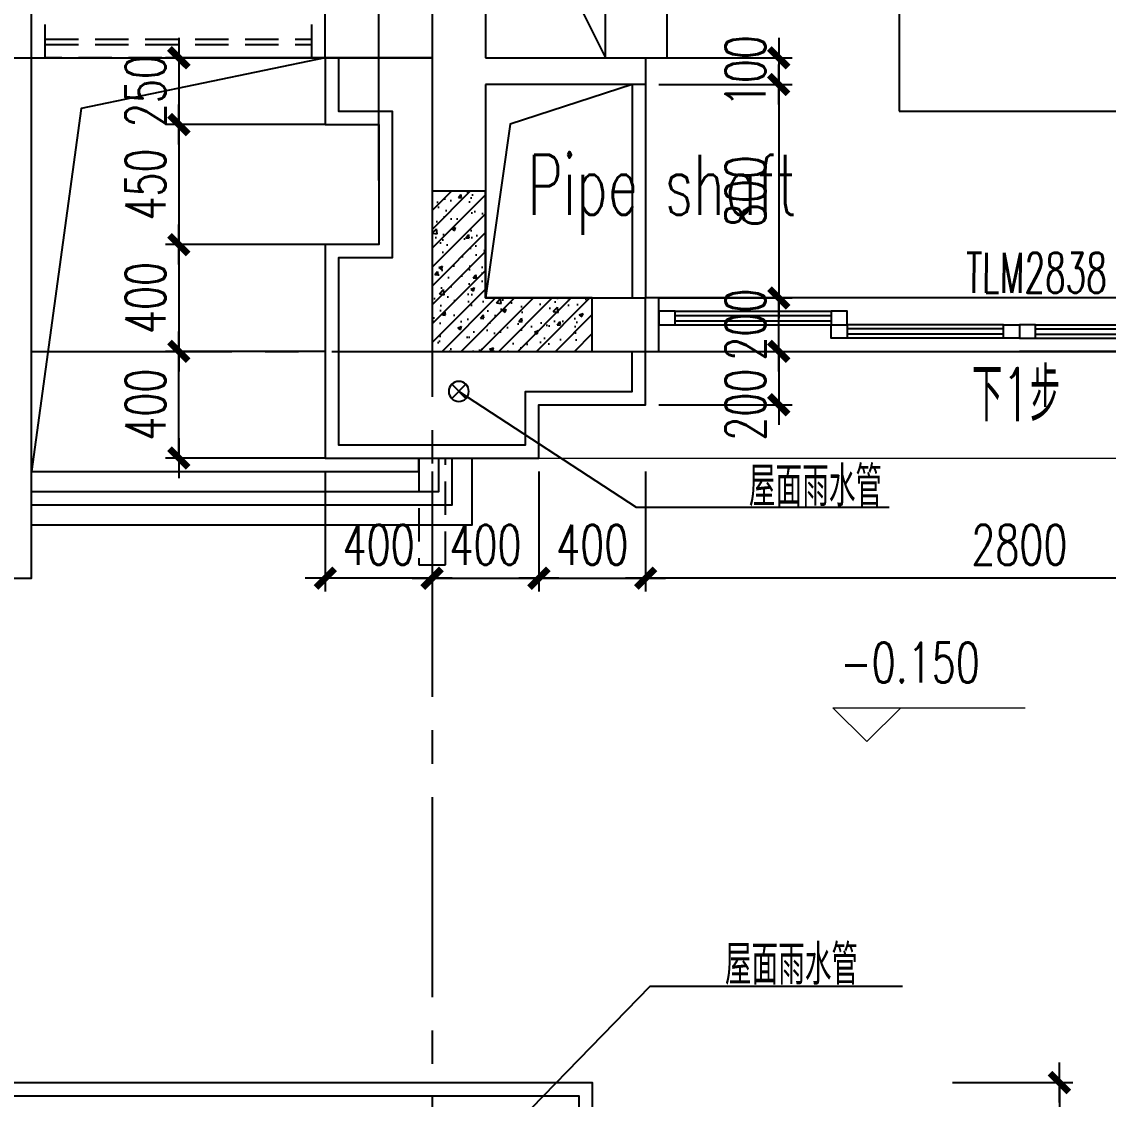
# Model space of a CAD drawing. Extents: x -336292 to -293591, y 7462 to 68263.
# Drawn here: x -318207 to -314137, y 42517 to 46555 of the extents above; entities that cross this region are included whole.
import ezdxf
from ezdxf.enums import TextEntityAlignment as Align

# ---------------------------------------------------------------- set-up
doc = ezdxf.new("R2010")
doc.units = 0
doc.header["$LTSCALE"] = 1000
doc.header["$MEASUREMENT"] = 0
for name, pattern in [('ACAD_ISO08W100', [36, 24, -3, 6, -3]), ('HIDDEN', [0.375, 0.25, -0.125]), ('HIDDEN2', [0.1875, 0.125, -0.0625]), ('Plans$0$CENTER2', [1.125, 0.75, -0.125, 0.125, -0.125])]:
    doc.linetypes.add(name, pattern=pattern)
doc.layers.get('0').update_dxf_attribs({"linetype": 'CONTINUOUS'})
doc.layers.get('Defpoints').update_dxf_attribs({"linetype": 'CONTINUOUS'})
for name, color, linetype in [('A-COLUMN', 1, 'CONTINUOUS'), ('A-COLUMN-hatch', 252, 'CONTINUOUS'), ('A-DIM', 201, 'CONTINUOUS'), ('A-DOTE', 8, 'ACAD_ISO08W100'), ('A-FACADE', 5, 'CONTINUOUS'), ('A-FIN-GRAN', 34, 'CONTINUOUS'), ('A-FUR', 251, 'CONTINUOUS'), ('A-KITCHEN', 40, 'CONTINUOUS'), ('A-LINE', 8, 'CONTINUOUS'), ('A-NOTE', 150, 'CONTINUOUS'), ('A-RAIN', 6, 'CONTINUOUS'), ('A-TEXT-CN', 31, 'CONTINUOUS'), ('A-WALL', 2, 'CONTINUOUS'), ('A-WINDOW', 4, 'CONTINUOUS'), ('A-WINDOW-TEXT', 93, 'CONTINUOUS'), ('Plans$0$Grid', 9, 'Plans$0$CENTER2')]:
    doc.layers.add(name, color=color, linetype=linetype)
doc.layers.add('A-LEVEL', color=135, linetype='CONTINUOUS', lineweight=0)
doc.layers.add('A-STAIR', color=30, linetype='CONTINUOUS', lineweight=0)
doc.styles.add('_HZTXT', font='tjromans.shx', dxfattribs={"width": 0.7, "bigfont": 'tjhztxt.shx'})
doc.styles.add('DIM_FONT', font='SIMPLEX', dxfattribs={"width": 0.7, "bigfont": 'GBCBIG'})
doc.styles.add('PRC-S', font='tjromans.shx', dxfattribs={"width": 0.7, "bigfont": 'tjhztxt.shx'})
doc.styles.add('TJHZTXT', font='tjromans.shx', dxfattribs={"width": 0.8, "bigfont": 'tjhztxt.shx'})
doc.styles.add('TONGJI-FONT', font='simplex.shx', dxfattribs={"width": 0.65})
doc.styles.add('zjz', font='tjromans.shx', dxfattribs={"width": 0.7, "height": 500, "bigfont": 'tjhztxt.shx'})
doc.dimstyles.new('DIM100', dxfattribs={"dimscale": 100, "dimtxt": 3, "dimasz": 0.01, "dimexe": 1, "dimexo": 1, "dimgap": 1, "dimtad": 1, "dimdec": 0, "dimtxsty": 'DIM_FONT', "dimblk1": '_DIMX', "dimblk2": '_DIMX', "dimsah": 1, "dimcen": 0.01, "dimclrd": 256, "dimclre": 256, "dimclrt": 7, "dimazin": 3, "dimtfac": 1, "dimtdec": 0, "dimtix": 1, "dimtmove": 2, "dimatfit": 3, "dimldrblk": '_DIMX', "dimfxl": 0, "dimtzin": 5, "dimarcsym": 0})

# ---------------------------------------------------------------- blocks, each defined once
blk = doc.blocks.new('Grid')
at = {"layer": 'Plans$0$Grid', "color": 8}
for p, q in [((-10948.22963262349, 23319.99999610754), (-10948.22963262349, -15380.00000389246)), ((-28198.2296326235, 9239.999996107537), (8601.770367376506, 9239.999996107537))]:
    blk.add_line(p, q, dxfattribs=at)
blk = doc.blocks.new('A$C6EA700B1')
for p, q in [((-1020.434322132962, 1174.383413251577), (329.5656778670382, 1174.383413251577)), ((1679.565677867038, 1174.383413251584), (329.5656778670382, 1174.383413251577)), ((269.5656778670382, 1124.383413251577), (-315.4343221329618, 1124.383413251577)), ((269.5656778670382, 1109.383413251577), (-315.4343221329618, 1109.383413251577)), ((389.5656778670382, 1124.383413251577), (974.5656778670382, 1124.383413251584)), ((389.5656778670382, 1109.383413251577), (974.5656778670382, 1109.383413251584)), ((-960.4343221329618, 1074.383413251577), (-375.4343221329618, 1074.383413251577)), ((-960.4343221329618, 1059.383413251577), (-375.4343221329618, 1059.383413251577)), ((269.5656778670382, 1089.383413251577), (-315.4343221329618, 1089.383413251577)), ((269.5656778670382, 1074.383413251577), (-315.4343221329618, 1074.383413251577)), ((389.5656778670382, 1089.383413251577), (974.5656778670382, 1089.383413251584)), ((389.5656778670382, 1074.383413251577), (974.5656778670382, 1074.383413251584)), ((1619.565677867038, 1074.383413251584), (1034.565677867038, 1074.383413251584)), ((1619.565677867038, 1059.383413251584), (1034.565677867038, 1059.383413251584)), ((-960.4343221329618, 1039.383413251577), (-375.4343221329618, 1039.383413251577)), ((-960.4343221329618, 1024.383413251577), (-375.4343221329618, 1024.383413251577)), ((1619.565677867038, 1039.383413251584), (1034.565677867038, 1039.383413251584)), ((1619.565677867038, 1024.383413251584), (1034.565677867038, 1024.383413251584)), ((1679.565677867038, 974.383413251584), (-1020.434322132962, 974.3834132515767))]:
    blk.add_line(p, q)
for points in [[(-1070.434322132962, 1174.383413251577), (-1020.434322132962, 1174.383413251577), (-1020.434322132962, 974.3834132515767), (-1070.434322132962, 974.3834132515767)], [(1729.565677867038, 1174.383413251584), (1679.565677867038, 1174.383413251584), (1679.565677867038, 974.383413251584), (1729.565677867038, 974.383413251584)]]:
    blk.add_lwpolyline(points)
for points in [[(-315.4343221329618, 1074.383413251577), (-315.4343221329618, 1124.383413251577), (-375.4343221329618, 1124.383413251577), (-375.4343221329618, 1074.383413251577)], [(329.5656778670382, 1074.383413251577), (329.5656778670382, 1124.383413251577), (269.5656778670382, 1124.383413251577), (269.5656778670382, 1074.383413251577)], [(329.5656778670382, 1074.383413251577), (329.5656778670382, 1124.383413251577), (389.5656778670382, 1124.383413251577), (389.5656778670382, 1074.383413251577)], [(974.5656778670382, 1074.383413251584), (974.5656778670382, 1124.383413251584), (1034.565677867038, 1124.383413251584), (1034.565677867038, 1074.383413251584)], [(-1020.434322132962, 1024.383413251577), (-1020.434322132962, 1074.383413251577), (-960.4343221329618, 1074.383413251577), (-960.4343221329618, 1024.383413251577)], [(-375.4343221329618, 1024.383413251577), (-375.4343221329618, 1074.383413251577), (-315.4343221329618, 1074.383413251577), (-315.4343221329618, 1024.383413251577)], [(1034.565677867038, 1024.383413251584), (1034.565677867038, 1074.383413251584), (974.5656778670382, 1074.383413251584), (974.5656778670382, 1024.383413251584)], [(1679.565677867038, 1024.383413251584), (1679.565677867038, 1074.383413251584), (1619.565677867038, 1074.383413251584), (1619.565677867038, 1024.383413251584)]]:
    blk.add_lwpolyline(points, close=True)
blk = doc.blocks.new('_DIMX')
blk.add_line((-150, 0), (150, 0))
at = {"const_width": 50}
blk.add_lwpolyline([(-70, -70), (70, 70)], dxfattribs=at)
blk = doc.blocks.new('*D86')
at = {"layer": 'A-DIM', "lineweight": -2}
for p, q in [((-316669.5293759951, 44869.81240980737), (-316669.5293759951, 44419.81240980743)), ((-316269.5293354389, 44869.81240980746), (-316269.5293354389, 44419.81240980743)), ((-316669.0293759951, 44469.81240980743), (-316270.0293354389, 44469.81240980743))]:
    blk.add_line(p, q, dxfattribs=at)
at = {"layer": 'Defpoints', "color": 0}
for p in [(-316669.5293759951, 44919.81240980737), (-316269.5293354389, 44919.81240980746), (-316269.5293354389, 44469.81240980743)]:
    blk.add_point(p, dxfattribs=at)
at = {"layer": 'A-DIM', "lineweight": -2, "xscale": 0.5, "yscale": 0.5, "zscale": 0.5, "rotation": 180}
blk.add_blockref('_DIMX', (-316669.5293759951, 44469.81240980743), dxfattribs=at)
at = {"layer": 'A-DIM', "lineweight": -2, "xscale": 0.5, "yscale": 0.5, "zscale": 0.5}
blk.add_blockref('_DIMX', (-316269.5293354389, 44469.81240980743), dxfattribs=at)
at = {"layer": 'A-DIM', "insert": (-316469.529355717, 44594.81240980743), "char_height": 150, "attachment_point": 5, "style": 'DIM_FONT'}
blk.add_mtext('\\A1;400', dxfattribs=at)
blk = doc.blocks.new('*D88')
at = {"layer": 'A-DIM', "lineweight": -2}
for p, q in [((-317069.529335439, 45719.81240980737), (-317668.1427168248, 45719.81240980737)), ((-317618.1427168248, 45719.31240980737), (-317618.1427168248, 45320.31240980737)), ((-317069.5293354389, 45319.81240980737), (-317668.1427168248, 45319.81240980737))]:
    blk.add_line(p, q, dxfattribs=at)
at = {"layer": 'Defpoints', "color": 0}
for p in [(-317019.529335439, 45719.81240980737), (-317618.1427168248, 45319.81240980737), (-317019.5293354389, 45319.81240980737)]:
    blk.add_point(p, dxfattribs=at)
at = {"layer": 'A-DIM', "lineweight": -2, "xscale": 0.5, "yscale": 0.5, "zscale": 0.5}
for p, rotation in [((-317618.1427168248, 45719.81240980737), 90), ((-317618.1427168248, 45319.81240980737), 270)]:
    blk.add_blockref('_DIMX', p, dxfattribs=dict(at, rotation=rotation))
at = {"layer": 'A-DIM', "insert": (-317743.1427168248, 45519.81240980732), "char_height": 150, "attachment_point": 5, "rotation": 90, "style": 'DIM_FONT'}
blk.add_mtext('\\A1;400', dxfattribs=at)
blk = doc.blocks.new('*D87')
at = {"layer": 'A-DIM', "lineweight": -2}
for p, q in [((-316269.5293354389, 44869.81240980737), (-316269.5293354389, 44419.81240980743)), ((-315869.5293354389, 44869.81241048236), (-315869.5293354389, 44419.81240980743)), ((-316269.0293354389, 44469.81240980743), (-315870.0293354389, 44469.81240980743))]:
    blk.add_line(p, q, dxfattribs=at)
at = {"layer": 'Defpoints', "color": 0}
for p in [(-316269.5293354389, 44919.81240980737), (-315869.5293354389, 44919.81241048236), (-315869.5293354389, 44469.81240980743)]:
    blk.add_point(p, dxfattribs=at)
at = {"layer": 'A-DIM', "lineweight": -2, "xscale": 0.5, "yscale": 0.5, "zscale": 0.5, "rotation": 180}
blk.add_blockref('_DIMX', (-316269.5293354389, 44469.81240980743), dxfattribs=at)
at = {"layer": 'A-DIM', "lineweight": -2, "xscale": 0.5, "yscale": 0.5, "zscale": 0.5}
blk.add_blockref('_DIMX', (-315869.5293354389, 44469.81240980743), dxfattribs=at)
at = {"layer": 'A-DIM', "insert": (-316069.5293354389, 44594.81240980743), "char_height": 150, "attachment_point": 5, "style": 'DIM_FONT'}
blk.add_mtext('\\A1;400', dxfattribs=at)
blk = doc.blocks.new('*D89')
at = {"layer": 'A-DIM', "lineweight": -2}
for p, q in [((-317069.529335439, 46169.8124111247), (-317668.1427168248, 46169.8124111247)), ((-317618.1427168248, 46169.3124111247), (-317618.1427168248, 45720.31240980737)), ((-317069.5293354389, 45719.81240980737), (-317668.1427168248, 45719.81240980737))]:
    blk.add_line(p, q, dxfattribs=at)
at = {"layer": 'Defpoints', "color": 0}
for p in [(-317019.529335439, 46169.8124111247), (-317618.1427168248, 45719.81240980737), (-317019.5293354389, 45719.81240980737)]:
    blk.add_point(p, dxfattribs=at)
at = {"layer": 'A-DIM', "lineweight": -2, "xscale": 0.5, "yscale": 0.5, "zscale": 0.5}
for p, rotation in [((-317618.1427168248, 46169.8124111247), 90), ((-317618.1427168248, 45719.81240980737), 270)]:
    blk.add_blockref('_DIMX', p, dxfattribs=dict(at, rotation=rotation))
at = {"layer": 'A-DIM', "insert": (-317743.1427168248, 45944.81241046599), "char_height": 150, "attachment_point": 5, "rotation": 90, "style": 'DIM_FONT'}
blk.add_mtext('\\A1;450', dxfattribs=at)
blk = doc.blocks.new('*D171')
at = {"layer": 'A-DIM', "lineweight": -2}
for p, q in [((-317069.5293354389, 46419.81240980595), (-317668.1427168248, 46419.81240980595)), ((-317618.1427168248, 46420.31240980595), (-317618.1427168248, 46420.81240980595)), ((-317618.1427168248, 46419.81240980595), (-317618.1427168248, 46169.8124111247)), ((-317069.5293354389, 46169.8124111247), (-317668.1427168248, 46169.8124111247)), ((-317618.1427168248, 46169.3124111247), (-317618.1427168248, 46168.8124111247))]:
    blk.add_line(p, q, dxfattribs=at)
at = {"layer": 'Defpoints', "color": 0}
for p in [(-317019.5293354389, 46419.81240980595), (-317618.1427168248, 46169.8124111247), (-317019.5293354389, 46169.8124111247)]:
    blk.add_point(p, dxfattribs=at)
at = {"layer": 'A-DIM', "lineweight": -2, "xscale": 0.5, "yscale": 0.5, "zscale": 0.5}
for p, rotation in [((-317618.1427168248, 46419.81240980595), 270), ((-317618.1427168248, 46169.8124111247), 90)]:
    blk.add_blockref('_DIMX', p, dxfattribs=dict(at, rotation=rotation))
at = {"layer": 'A-DIM', "insert": (-317743.1427168248, 46294.81241046527), "char_height": 150, "attachment_point": 5, "rotation": 90, "style": 'DIM_FONT'}
blk.add_mtext('\\A1;250', dxfattribs=at)
blk = doc.blocks.new('*D141')
at = {"layer": 'A-DIM', "lineweight": -2}
for p, q in [((-315819.5279182769, 45319.81240980737), (-315320.9145368911, 45319.81240980737)), ((-315370.9145368911, 45319.31240980737), (-315370.9145368911, 45120.31240980736)), ((-315819.527918277, 45119.81240980736), (-315320.9145368911, 45119.81240980736))]:
    blk.add_line(p, q, dxfattribs=at)
at = {"layer": 'Defpoints', "color": 0}
for p in [(-315869.5279182769, 45319.81240980737), (-315869.527918277, 45119.81240980736), (-315370.9145368911, 45119.81240980736)]:
    blk.add_point(p, dxfattribs=at)
at = {"layer": 'A-DIM', "lineweight": -2, "xscale": 0.5, "yscale": 0.5, "zscale": 0.5}
for p, rotation in [((-315370.9145368911, 45319.81240980737), 90), ((-315370.9145368911, 45119.81240980736), 270)]:
    blk.add_blockref('_DIMX', p, dxfattribs=dict(at, rotation=rotation))
at = {"layer": 'A-DIM', "insert": (-315495.9145368911, 45119.81240980736), "char_height": 150, "attachment_point": 5, "rotation": 90, "style": 'DIM_FONT'}
blk.add_mtext('\\A1;200', dxfattribs=at)
blk = doc.blocks.new('RAIN PIPE@100x100')
for p, q in [((-26.51650429448637, -26.51650429449728), (26.51650429448637, 26.51650429449728)), ((-26.51650429448637, 26.51650429449728), (26.51650429448637, -26.51650429449728))]:
    blk.add_line(p, q)
blk.add_circle((0, 0), 37.5)
blk = doc.blocks.new('*D85')
at = {"layer": 'A-DIM', "lineweight": -2}
for p, q in [((-317069.5293354389, 44869.81240980746), (-317069.529335439, 44419.81240980741)), ((-316669.5293759951, 44869.81240980737), (-316669.5293759952, 44419.81240980732)), ((-316670.0293759952, 44469.81240980732), (-317069.029335439, 44469.81240980741))]:
    blk.add_line(p, q, dxfattribs=at)
at = {"layer": 'Defpoints', "color": 0}
for p in [(-317069.5293354389, 44919.81240980746), (-316669.5293759951, 44919.81240980737), (-317069.529335439, 44469.81240980741)]:
    blk.add_point(p, dxfattribs=at)
at = {"layer": 'A-DIM', "lineweight": -2, "xscale": 0.5, "yscale": 0.5, "zscale": 0.5}
for p, rotation in [((-317069.529335439, 44469.81240980741), 179.9999999999865), ((-316669.5293759952, 44469.81240980732), 359.9999999999865)]:
    blk.add_blockref('_DIMX', p, dxfattribs=dict(at, rotation=rotation))
at = {"layer": 'A-DIM', "insert": (-316869.5293557171, 44594.81240980737), "char_height": 150, "attachment_point": 5, "style": 'DIM_FONT'}
blk.add_mtext('\\A1;400', dxfattribs=at)
blk = doc.blocks.new('*D90')
at = {"layer": 'A-DIM', "lineweight": -2}
for p, q in [((-317069.5293354389, 45319.81240980737), (-317668.1427168248, 45319.81240980737)), ((-317618.1427168248, 44920.31240980737), (-317618.1427168248, 45319.31240980737)), ((-317069.529335439, 44919.81240980737), (-317668.1427168248, 44919.81240980737))]:
    blk.add_line(p, q, dxfattribs=at)
at = {"layer": 'Defpoints', "color": 0}
for p in [(-317618.1427168248, 45319.81240980737), (-317019.5293354389, 45319.81240980737), (-317019.529335439, 44919.81240980737)]:
    blk.add_point(p, dxfattribs=at)
at = {"layer": 'A-DIM', "lineweight": -2, "xscale": 0.5, "yscale": 0.5, "zscale": 0.5}
for p, rotation in [((-317618.1427168248, 45319.81240980737), 90), ((-317618.1427168248, 44919.81240980737), 270)]:
    blk.add_blockref('_DIMX', p, dxfattribs=dict(at, rotation=rotation))
at = {"layer": 'A-DIM', "insert": (-317743.1427168248, 45119.81240980732), "char_height": 150, "attachment_point": 5, "rotation": 90, "style": 'DIM_FONT'}
blk.add_mtext('\\A1;400', dxfattribs=at)
blk = doc.blocks.new('A$C27EA7CCC')
at = {"layer": 'A-LEVEL', "linetype": 'ByBlock'}
blk.add_lwpolyline([(1018.234708527627, 509.1178301798936), (509.1178260549204, 0.0009477071580477), (0.0009435822139494, 509.1178301798936), (2880.000943663647, 509.1178301798936)], dxfattribs=at)
at = {"layer": 'A-LEVEL', "style": 'zjz', "width": 0.7}
for tag, p in [('-6.000（建筑）', (3635.411589277443, 1345.731099795958)), ('-6.300（结构）', (3635.411589277443, 644.9960012989468))]:
    blk.add_attdef(tag, text='', height=600, dxfattribs=at).set_placement(p, align=Align.RIGHT)
blk = doc.blocks.new('Plans$0$A$C7210188F')
for p, q in [((-1433.915524304554, 455.0172186828349), (-2633.915524304554, 455.0172186828349)), ((-2633.915524304554, 455.0172186828349), (-2633.915524304554, 5.017218682834937)), ((-1933.915524304554, 455.0172186828349), (-2133.915524304554, 455.0172186828349)), ((-2133.915524304554, 455.0172186828349), (-2133.915524304554, 255.0172186828349)), ((-1933.915524304554, 255.0172186828349), (-1933.915524304554, 455.0172186828349)), ((-1433.915524304554, 5.017218682834937), (-1433.915524304554, 455.0172186828349)), ((-2133.915524304554, 255.0172186828349), (-2633.915524304554, 5.017218682834937)), ((-2133.915524304554, 255.0172186828349), (-1933.915524304554, 255.0172186828349)), ((-1933.915524304554, 255.0172186828349), (-1433.915524304554, 5.017218682834937)), ((-2633.915524304554, 5.017218682834937), (-1433.915524304554, 5.017218682834937))]:
    blk.add_line(p, q)
blk = doc.blocks.new('toilet')
at = {"linetype": 'HIDDEN2'}
for p, q in [((-500.0000000329746, 150.0000009925534), (499.9999999670254, 150.0000009925534)), ((499.9999999670254, -49.99999900745388), (-500.0000000329746, -49.99999900745388))]:
    blk.add_line(p, q, dxfattribs=at)
for points in [[(-550.0000000329746, -49.9999990074466), (-500.0000000329746, -49.9999990074466), (-500.0000000329746, 150.0000009925534), (-550.0000000329746, 150.0000009925534)], [(549.9999999670254, -49.99999900745388), (499.9999999670254, -49.99999900745388), (499.9999999670254, 150.0000009925461), (549.9999999670254, 150.0000009925461)], [(-500.0000000329746, 19.99999835156268), (499.9999999670254, 20.00000164843732)], [(-499.9999999670254, -1.6484373191e-06), (499.9999999670254, 1.6484373191e-06)]]:
    blk.add_lwpolyline(points, dxfattribs=at)
blk = doc.blocks.new('Columes')
at = {"layer": 'A-COLUMN-hatch'}
h = blk.add_hatch(dxfattribs=at)
h.set_pattern_fill('钢筋混凝土', color=256, scale=20, style=0)
h.set_pattern_definition([(45, (-2429.382195584476, 20039.99999895366), (-35.35533905932737, 35.35533905932738), []), (50, (-2429.382195584476, 20039.99999895366), (143.4520365201507, -12.55042699651902), [15, -165]), (355, (-2429.382195584476, 20039.99999895366), (-27.7502667226, 150.4384267400024), [12, -132]), (100.4514, (-2417.427859584476, 20038.95413095366), (115.7018763428043, 137.8879084121907), [12.748038, -140.2284224]), (46.1842, (-2429.382195584476, 20079.99999895366), (213.4482097251289, -33.10380286580362), [22.5, -247.5]), (96.63560000000001, (-2411.594846584476, 20077.24133755366), (186.9325411097407, 194.8235741800883), [19.1220576, -210.3426]), (351.1842, (-2429.382195584476, 20079.99999895366), (186.9323890267254, 194.8237201850649), [18, -198]), (21, (-2409.382195584476, 20069.99999895366), (119.3814104236923, -80.52377813306776), [15, -165]), (326.0000000000001, (-2409.382195584476, 20069.99999895366), (48.66306638431634, 145.0300090093706), [12, -132]), (71.4514, (-2399.433748984476, 20063.28967775366), (168.044525716298, 64.50609934199048), [12.748038, -140.2284224]), (37.50000000000001, (-2429.382195584476, 20039.99999895366), (2.431971063458134, 66.5787707662623), [0, -130.4, 0, -134, 0, -132.5]), (7.499999999999999, (-2429.382195584476, 20039.99999895366), (52.61390748842972, 78.88234237647205), [0, -76.39999999999999, 0, -127.4, 0, -50.5]), (327.5, (-2473.982195584476, 20039.99999895366), (106.7644872344818, -4.51097434687596), [0, -50, 0, -156, 0, -207]), (317.5, (-2493.982195584476, 20039.99999895366), (116.6372338684772, 20.02099646646353), [0, -65, 0, -103.6, 0, -147])])
h.paths.add_polyline_path([(-2429.382195584476, 20639.99999895366), (-2429.382195584476, 20039.99999895366), (-1829.382195584476, 20039.99999895366), (-1829.382195584476, 20239.99999895366), (-2229.382195584476, 20239.99999895366), (-2229.382195584476, 20639.99999895366)])
blk.add_lwpolyline([(-2429.382195584476, 20639.99999895366), (-2429.382195584476, 20039.99999895366), (-1829.382195584476, 20039.99999895366), (-1829.382195584476, 20239.99999895366), (-2229.382195584476, 20239.99999895366), (-2229.382195584476, 20639.99999895366)], close=True)
blk = doc.blocks.new('*D108')
at = {"layer": 'A-DIM', "lineweight": -2}
for p, q in [((-314719.5293752275, 42579.81240980746), (-314269.5293752279, 42579.81240980746)), ((-314319.5293752279, 42579.31240980746), (-314319.5293752279, 42080.31240980746)), ((-314719.5293752282, 42079.81240980746), (-314269.5293752279, 42079.81240980746))]:
    blk.add_line(p, q, dxfattribs=at)
at = {"layer": 'Defpoints', "color": 0}
for p in [(-314769.5293752275, 42579.81240980746), (-314769.5293752282, 42079.81240980746), (-314319.5293752279, 42079.81240980746)]:
    blk.add_point(p, dxfattribs=at)
at = {"layer": 'A-DIM', "lineweight": -2, "xscale": 0.5, "yscale": 0.5, "zscale": 0.5}
for p, rotation in [((-314319.5293752279, 42579.81240980746), 90), ((-314319.5293752279, 42079.81240980746), 270)]:
    blk.add_blockref('_DIMX', p, dxfattribs=dict(at, rotation=rotation))
at = {"layer": 'A-DIM', "insert": (-314444.5293752279, 42329.81240980741), "char_height": 150, "attachment_point": 5, "rotation": 90, "style": 'DIM_FONT'}
blk.add_mtext('\\A1;500', dxfattribs=at)
blk = doc.blocks.new('*D307')
at = {"layer": 'A-DIM', "lineweight": -2}
for p, q in [((-315819.5293667137, 46319.81241711228), (-315320.9159938428, 46319.81241711228)), ((-315370.9159938428, 46319.31241711228), (-315370.9159938428, 45520.3124090487)), ((-315819.5293752287, 45519.8124090487), (-315320.9159938428, 45519.8124090487))]:
    blk.add_line(p, q, dxfattribs=at)
at = {"layer": 'Defpoints', "color": 0}
for p in [(-315869.5293667137, 46319.81241711228), (-315869.5293752287, 45519.8124090487), (-315370.9159938428, 45519.8124090487)]:
    blk.add_point(p, dxfattribs=at)
at = {"layer": 'A-DIM', "lineweight": -2, "xscale": 0.5, "yscale": 0.5, "zscale": 0.5}
for p, rotation in [((-315370.9159938428, 46319.81241711228), 90), ((-315370.9159938428, 45519.8124090487), 270)]:
    blk.add_blockref('_DIMX', p, dxfattribs=dict(at, rotation=rotation))
at = {"layer": 'A-DIM', "insert": (-315495.9159938428, 45919.81241308044), "char_height": 150, "attachment_point": 5, "rotation": 90, "style": 'DIM_FONT'}
blk.add_mtext('\\A1;800', dxfattribs=at)
blk = doc.blocks.new('*D140')
at = {"layer": 'A-DIM', "lineweight": -2}
for p, q in [((-315819.527918277, 45519.8124098074), (-315320.9145368911, 45519.8124098074)), ((-315370.9145368911, 45520.3124098074), (-315370.9145368911, 45520.8124098074)), ((-315370.9145368911, 45319.81240980738), (-315370.9145368911, 45519.8124098074)), ((-315819.5279182769, 45319.81240980738), (-315320.9145368911, 45319.81240980738)), ((-315370.9145368911, 45319.31240980738), (-315370.9145368911, 45318.81240980738))]:
    blk.add_line(p, q, dxfattribs=at)
at = {"layer": 'Defpoints', "color": 0}
for p in [(-315869.527918277, 45519.8124098074), (-315370.9145368911, 45519.8124098074), (-315869.5279182769, 45319.81240980738)]:
    blk.add_point(p, dxfattribs=at)
at = {"layer": 'A-DIM', "lineweight": -2, "xscale": 0.5, "yscale": 0.5, "zscale": 0.5}
for p, rotation in [((-315370.9145368911, 45519.8124098074), 270), ((-315370.9145368911, 45319.81240980738), 90)]:
    blk.add_blockref('_DIMX', p, dxfattribs=dict(at, rotation=rotation))
at = {"layer": 'A-DIM', "insert": (-315495.9145368911, 45419.81240980734), "char_height": 150, "attachment_point": 5, "rotation": 90, "style": 'DIM_FONT'}
blk.add_mtext('\\A1;200', dxfattribs=at)
blk = doc.blocks.new('*D306')
at = {"layer": 'A-DIM', "lineweight": -2}
for p, q in [((-315819.5279182769, 46419.8124163536), (-315320.9145368911, 46419.8124163536)), ((-315370.9145368911, 46420.3124163536), (-315370.9145368911, 46420.8124163536)), ((-315370.9145368911, 46419.8124163536), (-315370.9145368911, 46319.81241635359)), ((-315819.527918277, 46319.81241635359), (-315320.9145368911, 46319.81241635359)), ((-315370.9145368911, 46319.31241635359), (-315370.9145368911, 46318.81241635359))]:
    blk.add_line(p, q, dxfattribs=at)
at = {"layer": 'Defpoints', "color": 0}
for p in [(-315869.5279182769, 46419.8124163536), (-315869.527918277, 46319.81241635359), (-315370.9145368911, 46319.81241635359)]:
    blk.add_point(p, dxfattribs=at)
at = {"layer": 'A-DIM', "lineweight": -2, "xscale": 0.5, "yscale": 0.5, "zscale": 0.5}
for p, rotation in [((-315370.9145368911, 46419.8124163536), 270), ((-315370.9145368911, 46319.81241635359), 90)]:
    blk.add_blockref('_DIMX', p, dxfattribs=dict(at, rotation=rotation))
at = {"layer": 'A-DIM', "insert": (-315495.9145368911, 46369.81241635355), "char_height": 150, "attachment_point": 5, "rotation": 90, "style": 'DIM_FONT'}
blk.add_mtext('\\A1;100', dxfattribs=at)
blk = doc.blocks.new('*D301')
at = {"layer": 'A-DIM', "lineweight": -2}
for p, q in [((-315869.529335451, 44869.81241048236), (-315869.5293355594, 44419.81240980743)), ((-313069.5293752408, 44869.81240980741), (-313069.5293753492, 44419.81240913247)), ((-313070.0293753371, 44469.81240913259), (-315869.0293355474, 44469.8124098073))]:
    blk.add_line(p, q, dxfattribs=at)
at = {"layer": 'Defpoints', "color": 0}
for p in [(-315869.5293354389, 44919.81241048236), (-313069.5293752287, 44919.81240980741), (-315869.5293355474, 44469.81240980743)]:
    blk.add_point(p, dxfattribs=at)
at = {"layer": 'A-DIM', "lineweight": -2, "xscale": 0.5, "yscale": 0.5, "zscale": 0.5}
for p, rotation in [((-315869.5293355474, 44469.81240980743), 179.9999999861886), ((-313069.5293753371, 44469.81240913247), 359.9999999861886)]:
    blk.add_blockref('_DIMX', p, dxfattribs=dict(at, rotation=rotation))
at = {"layer": 'A-DIM', "insert": (-314469.5293554121, 44594.81240946995), "char_height": 150, "attachment_point": 5, "rotation": 359.9999999861886, "style": 'DIM_FONT'}
blk.add_mtext('\\A1;2800', dxfattribs=at)

msp = doc.modelspace()

# ---------------------------------------------------------------- linework, layer by layer
at = {"layer": 'A-FACADE', "linetype": 'HIDDEN', "ltscale": 0.5}
msp.add_lwpolyline([(-316719.5293354389, 44919.81240980737), (-316719.5293354389, 44519.81240980737), (-316619.5293354389, 44519.81240980737), (-316619.5293354389, 44919.81240980737)], dxfattribs=at)
at = {"layer": 'A-FIN-GRAN'}
for points in [[(-318669.529381138, 44669.81240988522), (-318669.529381138, 44469.81240988522), (-318169.529381138, 44469.81240988522), (-318169.5293811379, 46419.81240980744)], [(-317069.5293413471, 46419.81240980735), (-317069.5293413471, 46169.81240980735), (-316869.5293354389, 46169.81240980737), (-316869.5293354389, 45719.81240980737), (-317069.5293354389, 45719.81240980737), (-317069.5293354389, 44919.81240980737), (-316269.5293354389, 44919.81240980737), (-316269.5293354389, 45119.81240980737), (-315869.5293354389, 45119.81240980737), (-315869.5293354389, 45319.81240980737)], [(-317019.5293413471, 46419.81240980735), (-317019.5293413471, 46219.81240980735), (-316819.5293354389, 46219.81240980737), (-316819.5293354389, 45669.81240980737), (-317019.5293354389, 45669.81240980737), (-317019.5293354389, 44969.81240980737), (-316319.5293354389, 44969.81240980737), (-316319.5293354389, 45169.81240980737), (-315919.5293354389, 45169.81240980737), (-315919.5293354389, 45319.81240980737)], [(-318169.529381138, 44869.81240988522), (-316719.5293582885, 44869.81240988522), (-316719.5293354389, 44919.81243265693)], [(-318169.529381138, 44669.81240988522), (-316519.5294039875, 44669.81240988522), (-316519.5293354389, 44919.81238695781)], [(-324819.529381138, 42579.81240980745), (-316069.5293752297, 42579.81240980745), (-316069.5293752297, 41279.81240980745), (-316469.5293752297, 41279.81240980745)], [(-324819.529381138, 42529.81240980745), (-316119.5293752297, 42529.81240980745), (-316119.5293752297, 41329.81240980745), (-316469.5293752297, 41329.81240980745)]]:
    msp.add_lwpolyline(points, dxfattribs=at)
at = {"layer": 'A-FUR'}
msp.add_lwpolyline([(-314919.5293736874, 46219.81240988521), (-314019.5293736725, 46219.81240991502), (-314019.5293736725, 48919.81240988521), (-314919.5293736874, 48919.81240988521), (-314919.5293736874, 46219.81240988521)], dxfattribs=at)
at = {"layer": 'A-KITCHEN'}
msp.add_lwpolyline([(-315869.5293667137, 46419.81241717188), (-315789.3187747865, 46419.81241717188), (-315789.3187748014, 48919.81240990011), (-316469.5293734937, 48919.81240990011)], dxfattribs=at)
at = {"layer": 'A-LINE'}
for p, q in [((-315919.5293667286, 46319.81241708247), (-315919.5293667137, 45519.81241711228)), ((-315869.5293667137, 46319.81241711228), (-315869.5293667137, 45519.81241712718))]:
    msp.add_line(p, q, dxfattribs=at)
for points in [[(-317069.5293811378, 46419.81240980737), (-317984.0378770769, 46230.08301946915), (-318169.529381138, 44869.81240988522)], [(-315919.5293667286, 46319.81241708247), (-316377.3758080422, 46171.3157808557), (-316469.5293689191, 45519.81240981071)]]:
    msp.add_lwpolyline(points, dxfattribs=at)
at = {"layer": 'A-NOTE'}
msp.add_line((-316869.5293354389, 45959.81240980348), (-316869.529335439, 47773.38118106348), dxfattribs=at)
for points in [[(-314956.9913301511, 44735.13033549103), (-315903.2404777383, 44735.13033547368), (-316569.5293752263, 45169.8124097964)], [(-314906.9913301585, 42939.4944835995), (-315853.2404777457, 42939.49448361685), (-316519.5293752337, 42254.81240929413)]]:
    msp.add_lwpolyline(points, dxfattribs=at)
at = {"layer": 'A-STAIR'}
msp.add_line((-316269.5293354389, 44919.81240980737), (-312669.5293752287, 44919.81240980737), dxfattribs=at)
at = {"layer": 'A-STAIR', "linetype": 'Continuous', "lineweight": 13}
msp.add_lwpolyline([(-314469.5293557875, 45115.37653009855, 0, 0, 0), (-314469.5293557875, 45115.37653009855, 0, 0, 0), (-314469.5293548801, 44865.37653045588, 40, 0, 0), (-314469.5293548813, 44715.37653045588, 0, 0, 0)], format="xyseb", dxfattribs=at)
at = {"layer": 'A-WALL'}
for p, q in [((-316469.5293752298, 48919.81240980595), (-316469.5293752298, 46419.81240980595)), ((-318169.5293811379, 46419.81240980743), (-318169.5293811379, 46619.81240980743)), ((-317069.5293811379, 46419.81240980743), (-317069.5293811379, 46619.81240980743)), ((-318369.5293752297, 46419.81240980745), (-318169.5293811379, 46419.81240980743)), ((-318169.5293811379, 46419.81240980743), (-317069.5293811378, 46419.81240980737)), ((-316669.5293752297, 46419.81240980745), (-317069.5293811379, 46419.81240980743)), ((-316669.5293752297, 46419.81240980745), (-316669.5293752297, 45319.81240980745)), ((-316469.5293752298, 46419.81240980595), (-315869.5293752298, 46419.81240980595)), ((-315869.5293752298, 46419.81240980595), (-315869.5293752298, 46319.81240980595)), ((-316469.5293752298, 46319.81240980595), (-316469.5293752297, 45519.81240980751)), ((-315869.5293752298, 46319.81240980595), (-316469.5293752298, 46319.81240980595)), ((-316469.5293752298, 45519.81240980737), (-315869.5293752287, 45519.81240980737)), ((-315869.5293752287, 45319.81240980737), (-315869.5293752287, 45519.81240980737)), ((-316669.5293752297, 45319.81240980737), (-315869.5293752287, 45319.81240980737))]:
    msp.add_line(p, q, dxfattribs=at)
at = {"layer": 'A-WINDOW'}
for points in [[(-318169.529381138, 44794.81240988522), (-316644.5293782818, 44794.81240988522), (-316644.5293354389, 44919.81241266356)], [(-318169.529381138, 44744.81240988522), (-316594.5293839942, 44744.81240988522), (-316594.5293354389, 44919.81240695118)]]:
    msp.add_lwpolyline(points, dxfattribs=at)
at = {"layer": 'Defpoints', "color": 6}
msp.add_lwpolyline([(-316469.5293752297, 25179.81240980745), (-316469.5293752297, 42179.81240980745), (-324819.5293827306, 42179.81240980745), (-324819.5293827303, 44669.81240988522), (-318369.529381138, 44669.81240988522), (-318369.5293752297, 46419.81240980745), (-316669.5293752297, 46419.81240980745), (-316669.5293752297, 45319.81240980737), (-312269.5293752297, 45319.81240980737)], dxfattribs=at)

# ---------------------------------------------------------------- block references
at = {"layer": 'A-COLUMN'}
msp.add_blockref('Columes', (-314240.1471796452, 25279.81241085379), dxfattribs=at)
at = {"layer": 'A-DOTE'}
msp.add_blockref('Grid', (-305721.2997426062, 36079.81241369991), dxfattribs=at)
at = {"layer": 'A-KITCHEN', "rotation": 90}
msp.add_blockref('Plans$0$A$C7210188F', (-316014.5121493756, 49053.7279341105), dxfattribs=at)
at = {"layer": 'A-LEVEL', "linetype": 'ByBlock'}
ref = msp.add_blockref('A$C27EA7CCC', (-315168.2808405176, 43857.32976150602), dxfattribs=dict(at, xscale=0.25, yscale=0.25, zscale=0.25))
ref.add_attrib('-6.000（建筑）', '-0.150', dxfattribs={"height": 150, "style": 'TJHZTXT', "width": 0.7}).set_placement((-314617.7497263782, 44078.58327926322), align=Align.RIGHT)
at = {"layer": 'A-RAIN', "xscale": -1, "rotation": 180}
msp.add_blockref('RAIN PIPE@100x100', (-316569.5293752263, 45169.8124097964), dxfattribs=at)
at = {"layer": 'A-WINDOW'}
msp.add_blockref('toilet', (-317619.5293811049, 46469.81240881483), dxfattribs=at)
at = {"layer": 'A-WINDOW', "xscale": -1, "rotation": 180}
msp.add_blockref('A$C6EA700B1', (-314799.0950530957, 46494.19582230028), dxfattribs=at)

# ---------------------------------------------------------------- texts
at = {"layer": 'A-NOTE', "style": 'PRC-S', "width": 0.7}
msp.add_text('屋面雨水管', height=150, rotation=359.9999999966649, dxfattribs=at).set_placement((-315482.649636214, 44739.06011488822))
msp.add_text('屋面雨水管', height=149.9999999999999, dxfattribs=at).set_placement((-315572.5047485344, 42946.5205865471))
at = {"layer": 'A-TEXT-CN', "style": 'TONGJI-FONT', "width": 0.65}
msp.add_text('Pipe shaft', height=225, dxfattribs=at).set_placement((-316311.8752169074, 45831.51900407509))
at = {"layer": 'A-TEXT-CN', "linetype": 'Continuous', "lineweight": 13, "style": 'PRC-S', "width": 0.6}
msp.add_text('下1步', height=200, dxfattribs=at).set_placement((-314647.0632454475, 45057.68545303))
at = {"layer": 'A-WINDOW-TEXT', "style": '_HZTXT', "oblique": 0.6, "width": 0.6}
msp.add_text('TLM2838', height=150, dxfattribs=at).set_placement((-314670.9014026078, 45539.62172816026))

# ---------------------------------------------------------------- dimensions: what is measured, and where the dimension line sits
at = {"layer": 'A-DIM'}
for p1, p2, distance, picture, middle in [((-315869.5279182769, 46419.8124163536), (-315869.527918277, 46319.81241635359), 498.61338138591964, '*D306', (-315495.9145368911, 46369.81241635355)), ((-317019.5293354389, 46419.81240980595), (-317019.5293354389, 46169.8124111247), -598.6133813858614, '*D171', (-317743.1427168248, 46294.81241046527)), ((-315869.5293667137, 46319.81241711228), (-315869.5293752287, 45519.8124090487), 498.61338138586143, '*D307', (-315495.9159938428, 45919.81241308044)), ((-317019.529335439, 46169.8124111247), (-317019.5293354389, 45719.81240980737), -598.6133813858614, '*D89', (-317743.1427168248, 45944.81241046599)), ((-317019.529335439, 45719.81240980737), (-317019.5293354389, 45319.81240980737), -598.6133813858614, '*D88', (-317743.1427168248, 45519.81240980732)), ((-315869.5279182769, 45319.81240980738), (-315869.527918277, 45519.8124098074), -498.61338138591964, '*D140', (-315495.9145368911, 45419.81240980734)), ((-317019.529335439, 44919.81240980737), (-317019.5293354389, 45319.81240980737), 598.6133813858614, '*D90', (-317743.1427168248, 45119.81240980732)), ((-316669.5293759951, 44919.81240980737), (-317069.5293354389, 44919.81240980746), 450.00000000005093, '*D85', (-316869.5293557171, 44594.81240980737)), ((-316669.5293759951, 44919.81240980737), (-316269.5293354389, 44919.81240980746), -450.0000000000291, '*D86', (-316469.529355717, 44594.81240980743)), ((-316269.5293354389, 44919.81240980737), (-315869.5293354389, 44919.81241048236), -450.0000006749251, '*D87', (-316069.5293354389, 44594.81240980743)), ((-313069.5293752287, 44919.81240980741), (-315869.5293354389, 44919.81241048236), 450.0000006749251, '*D301', (-314469.5293554121, 44594.81240946995)), ((-314769.5293752275, 42579.81240980746), (-314769.5293752282, 42079.81240980746), 450.00000000029104, '*D108', (-314444.5293752279, 42329.81240980741))]:
    dim = msp.add_aligned_dim(p1=p1, p2=p2, distance=distance, dimstyle='DIM100', override={"dimscale": 50, "dimclrt": 256}, dxfattribs=at)
    dim.commit()
    dim.dimension.update_dxf_attribs({"geometry": picture, "text_midpoint": middle})
dim = msp.add_linear_dim(base=(-315370.9145368911, 45119.81240980736), p1=(-315869.5279182769, 45319.81240980737), p2=(-315869.527918277, 45119.81240980736), angle=269.99999999996663, dimstyle='DIM100', override={"dimscale": 50, "dimclrt": 256}, dxfattribs=at)
dim.commit()
dim.dimension.update_dxf_attribs({"geometry": '*D141', "text_midpoint": (-315495.9145368911, 45119.81240980736), "dimtype": 129})

doc.saveas('drawing.dxf')
